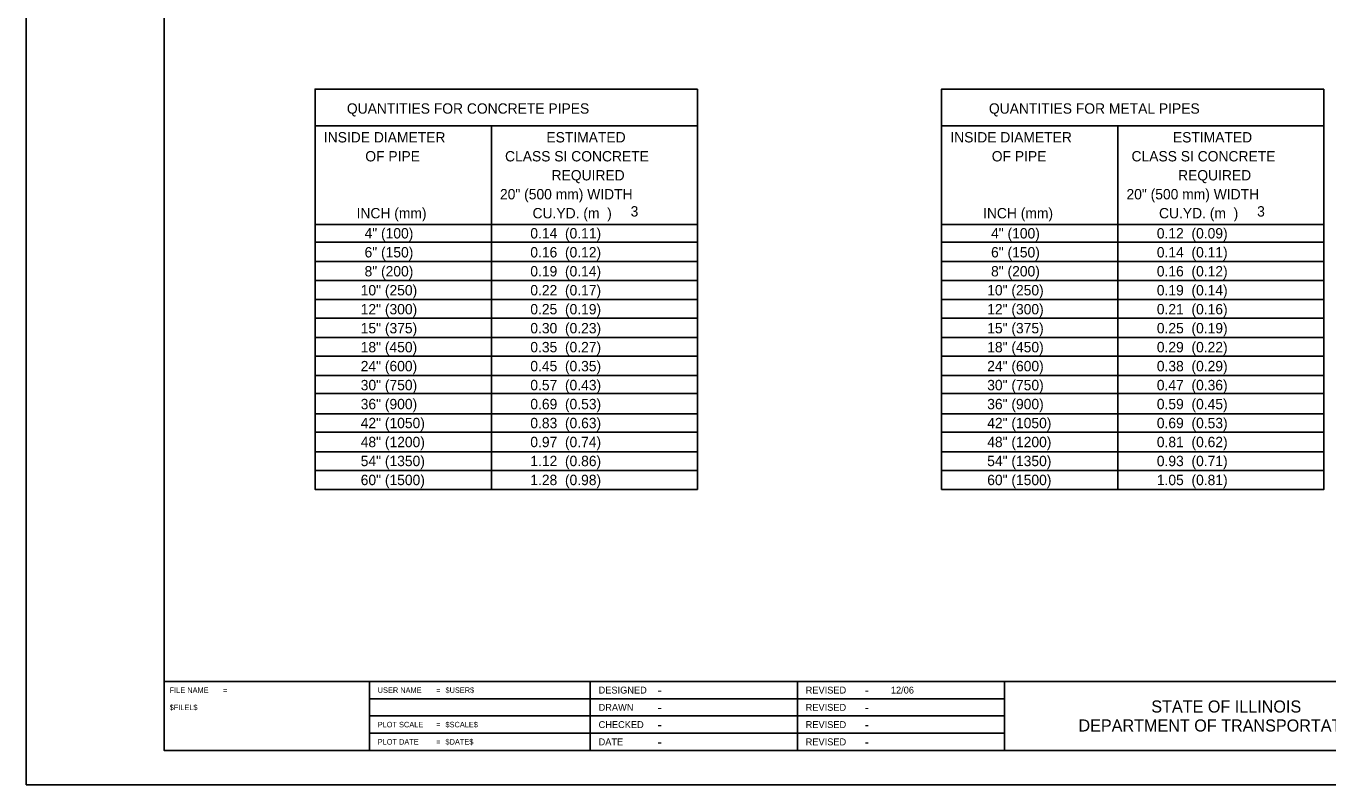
# Model space of a CAD drawing. Extents: x 99173 to 99853, y 99981 to 100421.
# Drawn here: x 99173 to 99550.2, y 99980.8 to 100200.8 of the extents above; entities that cross this region are included whole.
import ezdxf

# ---------------------------------------------------------------- set-up
doc = ezdxf.new("R2010")
doc.units = 0
for name, color, linetype in [('Design_PR_Roadway Notes', 7, 'Continuous'), ('Sheets_50 Reference Boundary', 7, 'Continuous'), ('Sheets_General Details', 7, 'Continuous'), ('Sheets_Printer Plotting Border', 7, 'Continuous')]:
    doc.layers.add(name, color=color, linetype=linetype)

msp = doc.modelspace()

# ---------------------------------------------------------------- linework, layer by layer
at = {"layer": 'Design_PR_Roadway Notes'}
for p, q in [((99256.69, 100171.91), (99367.47, 100171.91)), ((99307.79, 100066.48), (99307.79, 100171.91)), ((99438.2, 100171.91), (99548.99, 100171.91)), ((99489.31, 100066.48), (99489.31, 100171.91)), ((99256.69, 100143.31), (99367.47, 100143.31)), ((99438.2, 100143.31), (99548.99, 100143.31)), ((99256.69, 100138.16), (99367.47, 100138.16)), ((99438.2, 100138.16), (99548.99, 100138.16)), ((99256.69, 100132.59), (99367.47, 100132.59)), ((99438.2, 100132.59), (99548.99, 100132.59)), ((99256.69, 100127.01), (99367.47, 100127.01)), ((99438.2, 100127.01), (99548.99, 100127.01)), ((99256.69, 100121.58), (99367.47, 100121.58)), ((99438.2, 100121.58), (99548.99, 100121.58)), ((99256.69, 100116.15), (99367.47, 100116.15)), ((99438.2, 100116.15), (99548.99, 100116.15)), ((99256.69, 100110.57), (99367.47, 100110.57)), ((99438.2, 100110.57), (99548.99, 100110.57)), ((99256.69, 100105.14), (99367.47, 100105.14)), ((99438.2, 100105.14), (99548.99, 100105.14)), ((99256.69, 100099.56), (99367.47, 100099.56)), ((99438.2, 100099.56), (99548.99, 100099.56)), ((99256.69, 100094.27), (99367.47, 100094.27)), ((99438.2, 100094.27), (99548.99, 100094.27)), ((99256.69, 100088.41), (99367.47, 100088.41)), ((99438.2, 100088.41), (99548.99, 100088.41)), ((99256.69, 100083.12), (99367.47, 100083.12)), ((99438.2, 100083.12), (99548.99, 100083.12)), ((99256.69, 100077.4), (99367.47, 100077.4)), ((99438.2, 100077.4), (99548.99, 100077.4)), ((99256.69, 100071.97), (99367.47, 100071.97)), ((99438.2, 100071.97), (99548.99, 100071.97))]:
    msp.add_line(p, q, dxfattribs=at)
for points in [[(99367.47, 100182.55), (99256.69, 100182.55), (99256.69, 100066.48), (99367.47, 100066.48)], [(99548.99, 100182.55), (99438.2, 100182.55), (99438.2, 100066.48), (99548.99, 100066.48)]]:
    msp.add_lwpolyline(points, close=True, dxfattribs=at)
at = {"layer": 'Sheets_50 Reference Boundary'}
msp.add_lwpolyline([(99212.95, 100410.82), (99842.95, 100410.82), (99842.95, 100010.82), (99212.95, 100010.82)], close=True, dxfattribs=at)
at = {"layer": 'Sheets_General Details'}
for p, q in [((99172.95, 100420.82), (99172.95, 99980.82)), ((99212.95, 100010.82), (99842.95, 100010.82)), ((99272.44, 100010.82), (99272.44, 99990.82)), ((99336.44, 100010.82), (99336.44, 99990.82)), ((99396.44, 100010.82), (99396.44, 99990.82)), ((99456.44, 100010.82), (99456.44, 99990.82)), ((99272.44, 100005.82), (99456.44, 100005.82)), ((99272.44, 100000.82), (99456.44, 100000.82)), ((99272.44, 99995.82), (99456.44, 99995.82)), ((99852.95, 99980.82), (99172.95, 99980.82))]:
    msp.add_line(p, q, dxfattribs=at)
msp.add_lwpolyline([(99212.95, 100410.82), (99842.95, 100410.82), (99842.95, 99990.82), (99212.95, 99990.82)], close=True, dxfattribs=at)
at = {"layer": 'Sheets_Printer Plotting Border'}
msp.add_lwpolyline([(99172.95, 99980.82), (99852.95, 99980.82), (99852.95, 100420.82), (99172.95, 100420.82)], close=True, dxfattribs=at)

# ---------------------------------------------------------------- texts
at = {"layer": 'Design_PR_Roadway Notes'}
for s, p in [('QUANTITIES FOR CONCRETE PIPES', (99265.91, 100175.41)), ('QUANTITIES FOR METAL PIPES', (99451.93, 100175.41)), ('INSIDE DIAMETER', (99259.24, 100167.07)), ('ESTIMATED', (99323.72, 100167.07)), ('INSIDE DIAMETER', (99440.75, 100167.07)), ('ESTIMATED', (99505.24, 100167.07)), ('OF PIPE', (99271.25, 100161.57)), ('CLASS SI CONCRETE', (99311.74, 100161.57)), ('OF PIPE', (99452.76, 100161.57)), ('CLASS SI CONCRETE', (99493.25, 100161.57)), ('REQUIRED', (99325.22, 100156.07)), ('REQUIRED', (99506.74, 100156.07)), ('20" (500 mm) WIDTH', (99310.27, 100150.57)), ('20" (500 mm) WIDTH', (99491.79, 100150.57)), ('INCH (mm)', (99268.72, 100145.07)), ('CU.YD. (m  )', (99319.71, 100145.07)), ('3', (99348.12, 100145.6)), ('INCH (mm)', (99450.24, 100145.07)), ('CU.YD. (m  )', (99501.22, 100145.07)), ('3', (99529.64, 100145.6)), (' 4" (100)', (99269.92, 100139.24)), ('0.14  (0.11)', (99319.06, 100139.24)), (' 4" (100)', (99451.44, 100139.24)), ('0.12  (0.09)', (99500.58, 100139.24)), (' 6" (150)', (99269.92, 100133.74)), ('0.16  (0.12)', (99319.06, 100133.74)), (' 6" (150)', (99451.44, 100133.74)), ('0.14  (0.11)', (99500.58, 100133.74)), (' 8" (200)', (99269.92, 100128.24)), ('0.19  (0.14)', (99319.06, 100128.24)), (' 8" (200)', (99451.44, 100128.24)), ('0.16  (0.12)', (99500.58, 100128.24)), ('10" (250)', (99269.92, 100122.74)), ('0.22  (0.17)', (99319.06, 100122.74)), ('10" (250)', (99451.44, 100122.74)), ('0.19  (0.14)', (99500.58, 100122.74)), ('12" (300)', (99269.92, 100117.24)), ('0.25  (0.19)', (99319.06, 100117.24)), ('12" (300)', (99451.44, 100117.24)), ('0.21  (0.16)', (99500.58, 100117.24)), ('15" (375)', (99269.92, 100111.74)), ('0.30  (0.23)', (99319.06, 100111.74)), ('15" (375)', (99451.44, 100111.74)), ('0.25  (0.19)', (99500.58, 100111.74)), ('18" (450)', (99269.92, 100106.24)), ('0.35  (0.27)', (99319.06, 100106.24)), ('18" (450)', (99451.44, 100106.24)), ('0.29  (0.22)', (99500.58, 100106.24)), ('24" (600)', (99269.92, 100100.74)), ('0.45  (0.35)', (99319.06, 100100.74)), ('24" (600)', (99451.44, 100100.74)), ('0.38  (0.29)', (99500.58, 100100.74)), ('30" (750)', (99269.92, 100095.24)), ('0.57  (0.43)', (99319.06, 100095.24)), ('30" (750)', (99451.44, 100095.24)), ('0.47  (0.36)', (99500.58, 100095.24)), ('36" (900)', (99269.92, 100089.74)), ('0.69  (0.53)', (99319.06, 100089.74)), ('36" (900)', (99451.44, 100089.74)), ('0.59  (0.45)', (99500.58, 100089.74)), ('42" (1050)', (99269.92, 100084.24)), ('0.83  (0.63)', (99319.06, 100084.24)), ('42" (1050)', (99451.44, 100084.24)), ('0.69  (0.53)', (99500.58, 100084.24)), ('48" (1200)', (99269.92, 100078.74)), ('0.97  (0.74)', (99319.06, 100078.74)), ('48" (1200)', (99451.44, 100078.74)), ('0.81  (0.62)', (99500.58, 100078.74)), ('54" (1350)', (99269.92, 100073.24)), ('1.12  (0.86)', (99319.06, 100073.24)), ('54" (1350)', (99451.44, 100073.24)), ('0.93  (0.71)', (99500.58, 100073.24)), ('60" (1500)', (99269.92, 100067.74)), ('1.28  (0.98)', (99319.06, 100067.74)), ('60" (1500)', (99451.44, 100067.74)), ('1.05  (0.81)', (99500.58, 100067.74))]:
    msp.add_text(s, height=3, dxfattribs=at).set_placement(p)
at = {"layer": 'Sheets_General Details'}
for s, p in [('FILE NAME', (99214.55, 100007.52)), ('=', (99230, 100007.52)), ('USER NAME', (99274.84, 100007.52)), ('=', (99291.79, 100007.52)), ('$USER$', (99294.48, 100007.52)), ('$FILEL$', (99214.55, 100002.52)), ('PLOT SCALE', (99274.84, 99997.52)), ('$SCALE$', (99294.48, 99997.52)), ('=', (99291.79, 99997.52)), ('PLOT DATE', (99274.84, 99992.52)), ('=', (99291.79, 99992.52)), ('$DATE$', (99294.48, 99992.52))]:
    msp.add_text(s, height=1.6, rotation=360, dxfattribs=at).set_placement(p)
for s, height, p in [('DESIGNED', 2, (99338.84, 100007.32)), ('-', 2.8, (99355.92, 100006.92)), ('REVISED', 2, (99398.84, 100007.32)), ('-', 2.8, (99415.92, 100006.92)), ('12/06', 2, (99423.52, 100007.32)), ('DRAWN', 2, (99338.84, 100002.32)), ('-', 2.8, (99355.92, 100001.92)), ('REVISED', 2, (99398.84, 100002.32)), ('-', 2.8, (99415.92, 100001.92)), ('STATE OF ILLINOIS', 3.5, (99498.98, 100001.82)), ('CHECKED', 2, (99338.84, 99997.32)), ('REVISED', 2, (99398.84, 99997.32)), ('DEPARTMENT OF TRANSPORTATION', 3.5, (99477.88, 99996.32)), ('-', 2.8, (99355.92, 99996.92)), ('-', 2.8, (99415.92, 99996.92)), ('DATE', 2, (99338.84, 99992.32)), ('-', 2.8, (99355.92, 99991.92)), ('REVISED', 2, (99398.84, 99992.32)), ('-', 2.8, (99415.92, 99991.92))]:
    msp.add_text(s, height=height, dxfattribs=at).set_placement(p)

doc.saveas('drawing.dxf')
